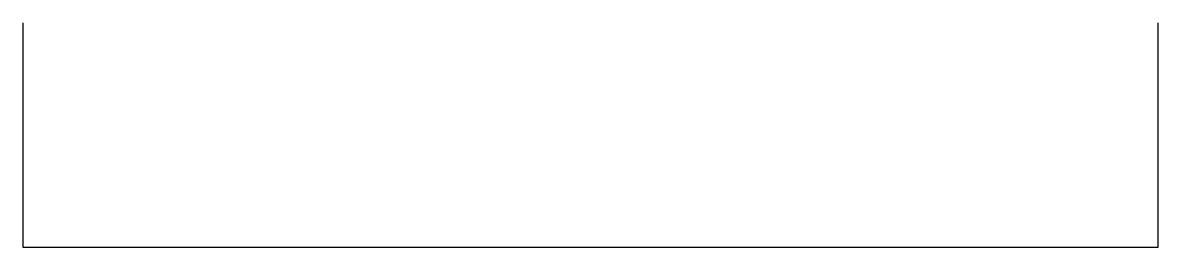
# Model space of a CAD drawing. Header units: inches. Extents: x 168.97 to 172.47, y 252.14 to 252.83.
import ezdxf

# ---------------------------------------------------------------- set-up
doc = ezdxf.new("R2010")
doc.units = ezdxf.units.IN
doc.header["$MEASUREMENT"] = 0
doc.layers.get('0').update_dxf_attribs({"color": 1})

msp = doc.modelspace()

# ---------------------------------------------------------------- linework, layer by layer
for p, q in [((168.9652, 252.8275), (168.9652, 252.1353)), ((172.4652, 252.1353), (172.4652, 252.8275)), ((168.9652, 252.1353), (172.4652, 252.1353))]:
    msp.add_line(p, q)

doc.saveas('drawing.dxf')
